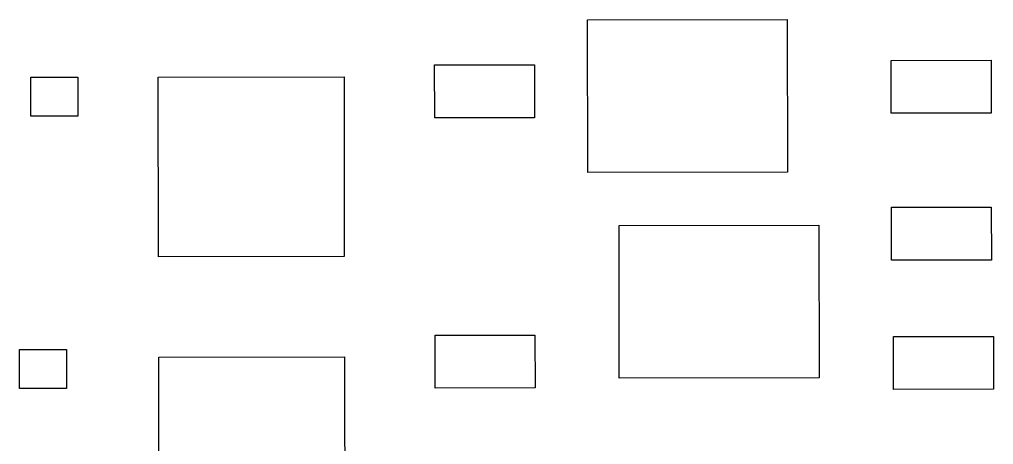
# Model space of a CAD drawing. Header units: millimetres. Extents: x 3191 to 879702, y -27549 to 222194.
# Drawn here: x 655027 to 655562, y 3779 to 4013 of the extents above; entities that cross this region are included whole.
import ezdxf

# ---------------------------------------------------------------- set-up
doc = ezdxf.new("R2010")
doc.units = ezdxf.units.MM
doc.header["$MEASUREMENT"] = 0
doc.layers.add('Giant', color=31, linetype='Continuous')

msp = doc.modelspace()

# ---------------------------------------------------------------- linework, layer by layer
at = {"layer": 'Giant'}
for points in [[(655338.72991, 4012.43571), (655448.46371, 4012.59352), (655448.58434, 3928.7162), (655338.85053, 3928.5584)], [(655505.49952, 3990.10941), (655560.36642, 3990.18831), (655560.40819, 3961.14615), (655505.54129, 3961.06725)], [(655254.83339, 3987.61249), (655309.7003, 3987.69139), (655309.74206, 3958.64923), (655254.87516, 3958.57033)], [(655033.09768, 3980.88429), (655058.92293, 3980.92143), (655058.95378, 3959.46807), (655033.12854, 3959.43093)], [(655103.08409, 3980.98494), (655205.07032, 3981.13161), (655205.21233, 3882.38827), (655103.22609, 3882.2416)], [(655505.6155, 3909.459), (655560.48241, 3909.5379), (655560.52417, 3880.49574), (655505.65727, 3880.41684)], [(655356.1013, 3899.54099), (655465.83511, 3899.69879), (655465.95573, 3815.82148), (655356.22192, 3815.66367)], [(655255.04683, 3839.19704), (655309.91373, 3839.27594), (655309.9555, 3810.23378), (655255.08859, 3810.15488)], [(655506.79753, 3838.49086), (655561.66443, 3838.56976), (655561.7062, 3809.5276), (655506.83929, 3809.4487)], [(655026.85634, 3831.39135), (655052.68159, 3831.42848), (655052.71244, 3809.97512), (655026.88719, 3809.93798)], [(655103.30524, 3827.20615), (655205.29147, 3827.35282), (655205.43347, 3728.60948), (655103.44724, 3728.46281)]]:
    msp.add_lwpolyline(points, close=True, dxfattribs=at)

doc.saveas('drawing.dxf')
